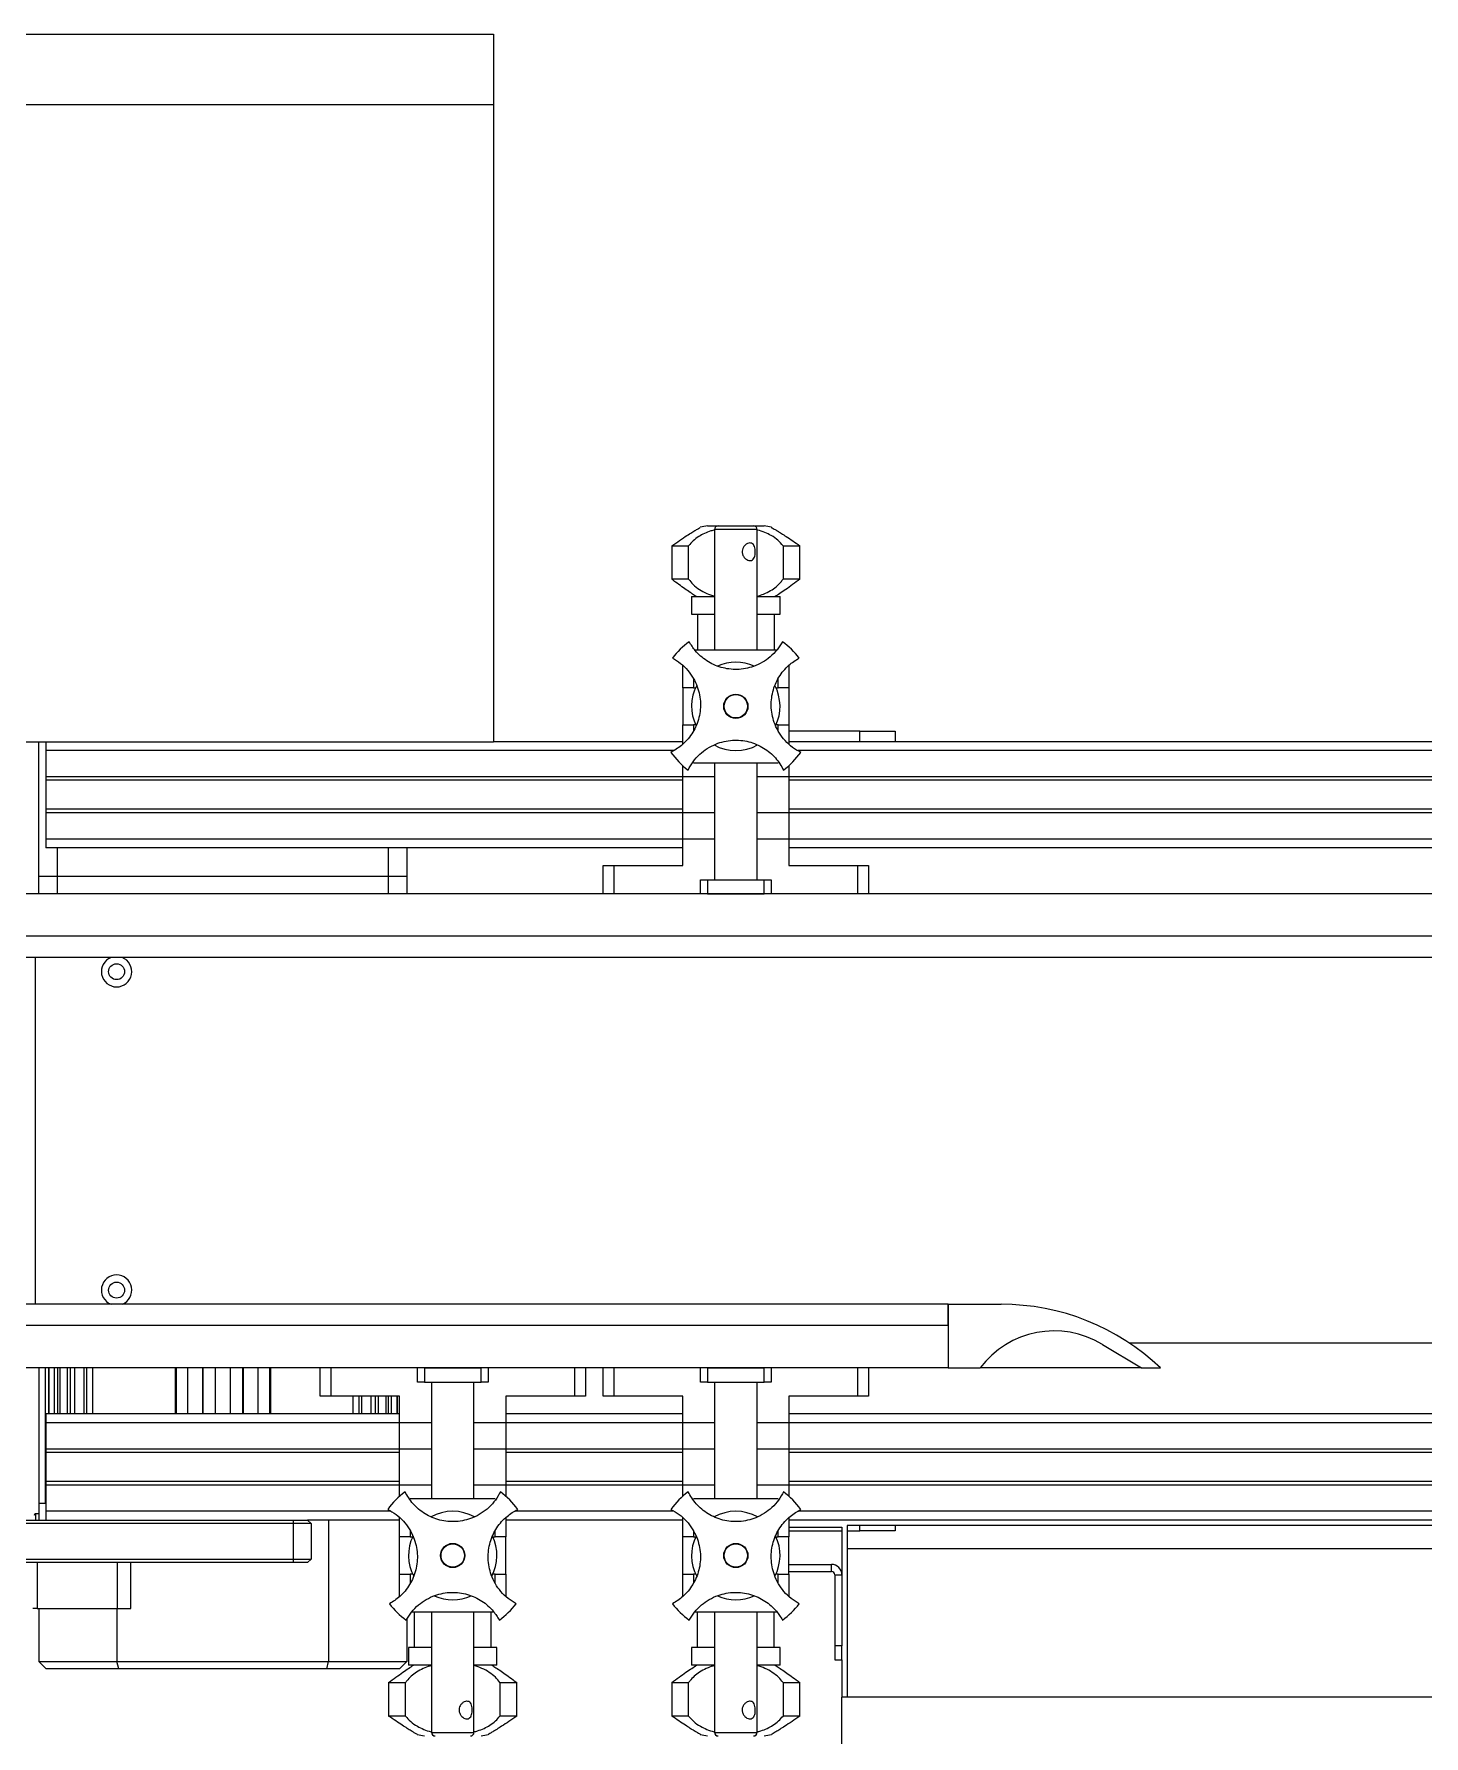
# Model space of a CAD drawing. Header units: millimetres. Extents: x -1052 to 3351, y 0 to 2015.
# Drawn here: x -283.64 to -277.83, y 1771.93 to 1779.05 of the extents above; entities that cross this region are included whole.
import ezdxf

# ---------------------------------------------------------------- set-up
doc = ezdxf.new("R2010")
doc.units = ezdxf.units.MM

msp = doc.modelspace()

# ---------------------------------------------------------------- linework, layer by layer
at = {"color": 7, "linetype": 'Continuous', "lineweight": 25}
for p, q in [((-285.0208, 1779.0474), (-281.7222, 1779.0474)), ((-281.7222, 1779.0474), (-281.7222, 1778.7515)), ((-281.7222, 1778.7515), (-285.0208, 1778.7515)), ((-281.7222, 1778.7515), (-281.7222, 1776.089)), ((-280.8274, 1776.9913), (-280.7829, 1776.9913)), ((-280.7977, 1776.9765), (-280.7977, 1776.4736)), ((-280.7829, 1776.9913), (-280.635, 1776.9913)), ((-280.635, 1776.9913), (-280.5905, 1776.9913)), ((-280.6202, 1776.4736), (-280.6202, 1776.9765)), ((-280.9771, 1776.9079), (-280.9062, 1776.9079)), ((-280.9771, 1776.9079), (-280.9771, 1776.7683)), ((-280.9062, 1776.7683), (-280.9062, 1776.9079)), ((-280.5118, 1776.9079), (-280.4409, 1776.9079)), ((-280.5118, 1776.9079), (-280.5118, 1776.7683)), ((-280.4409, 1776.7683), (-280.4409, 1776.9079)), ((-280.9062, 1776.7683), (-280.9771, 1776.7683)), ((-280.4409, 1776.7683), (-280.5118, 1776.7683)), ((-280.8939, 1776.6955), (-280.8939, 1776.6215)), ((-280.8939, 1776.6955), (-280.8735, 1776.6955)), ((-280.8735, 1776.6955), (-280.7977, 1776.6955)), ((-280.6202, 1776.6955), (-280.5444, 1776.6955)), ((-280.5444, 1776.6955), (-280.5241, 1776.6955)), ((-280.5241, 1776.6215), (-280.5241, 1776.6955)), ((-280.8939, 1776.6215), (-280.8691, 1776.6215)), ((-280.8691, 1776.6215), (-280.7977, 1776.6215)), ((-280.8691, 1776.6215), (-280.8691, 1776.4736)), ((-280.6202, 1776.6215), (-280.5488, 1776.6215)), ((-280.5488, 1776.6215), (-280.5241, 1776.6215)), ((-280.5488, 1776.6215), (-280.5488, 1776.4736)), ((-280.881, 1776.4736), (-280.5364, 1776.4736)), ((-280.9308, 1776.3146), (-280.9308, 1776.4074)), ((-280.4871, 1776.4085), (-280.4871, 1776.3146)), ((-280.8865, 1776.3146), (-280.9308, 1776.3146)), ((-280.9308, 1776.3146), (-280.9308, 1776.1593)), ((-280.8865, 1776.3535), (-280.8865, 1776.3146)), ((-280.8865, 1776.3146), (-280.8768, 1776.3146)), ((-280.5412, 1776.3146), (-280.5315, 1776.3146)), ((-280.5315, 1776.3146), (-280.5315, 1776.3531)), ((-280.4871, 1776.3146), (-280.5315, 1776.3146)), ((-280.4871, 1776.3146), (-280.4871, 1776.1593)), ((-280.9308, 1776.0784), (-280.9308, 1776.1593)), ((-280.9308, 1776.1593), (-280.8865, 1776.1593)), ((-280.8865, 1776.1593), (-280.8865, 1776.1337)), ((-280.8768, 1776.1593), (-280.8865, 1776.1593)), ((-280.5315, 1776.1593), (-280.5412, 1776.1593)), ((-280.5315, 1776.1339), (-280.5315, 1776.1593)), ((-280.5315, 1776.1593), (-280.4871, 1776.1593)), ((-280.4871, 1776.1593), (-280.4871, 1776.0792)), ((-284.9468, 1776.089), (-281.7222, 1776.089)), ((-283.6229, 1775.5269), (-283.6229, 1776.089)), ((-283.5934, 1776.089), (-283.5934, 1776.052)), ((-280.9308, 1776.089), (-281.7222, 1776.089)), ((-280.1912, 1776.1334), (-280.4871, 1776.1334)), ((-276.7447, 1776.089), (-280.4871, 1776.089)), ((-280.1912, 1776.089), (-280.1912, 1776.1334)), ((-280.1912, 1776.1334), (-280.0433, 1776.1334)), ((-280.0433, 1776.1334), (-280.0433, 1776.089)), ((-283.5934, 1776.052), (-283.5934, 1775.9426)), ((-280.7977, 1775.9426), (-283.5934, 1775.9426)), ((-283.5934, 1775.9426), (-283.5934, 1775.9278)), ((-280.9308, 1775.5713), (-280.9308, 1775.9889)), ((-280.8865, 1776.0002), (-280.5315, 1776.0002)), ((-280.7977, 1776.0002), (-280.7977, 1775.5121)), ((-280.6202, 1775.5121), (-280.6202, 1776.0002)), ((-273.4018, 1775.9426), (-280.6202, 1775.9426)), ((-280.4871, 1775.9889), (-280.4871, 1775.5713)), ((-280.9308, 1775.9278), (-283.5934, 1775.9278)), ((-283.5934, 1775.9278), (-283.5934, 1775.8065)), ((-273.5349, 1775.9278), (-280.4871, 1775.9278)), ((-280.9308, 1775.8065), (-283.5934, 1775.8065)), ((-283.5934, 1775.8065), (-283.5934, 1775.7917)), ((-273.5349, 1775.8065), (-280.4871, 1775.8065)), ((-280.7977, 1775.7917), (-283.5934, 1775.7917)), ((-283.5934, 1775.7917), (-283.5934, 1775.6822)), ((-273.4018, 1775.7917), (-280.6202, 1775.7917)), ((-283.5934, 1775.6822), (-283.5934, 1775.6452)), ((-280.9308, 1775.6452), (-283.5934, 1775.6452)), ((-282.0846, 1775.6452), (-282.0846, 1775.5269)), ((-273.5349, 1775.6452), (-280.4871, 1775.6452)), ((-283.6229, 1775.453), (-283.6229, 1775.5269)), ((-283.6229, 1775.5269), (-283.546, 1775.5269)), ((-283.546, 1775.5269), (-282.1615, 1775.5269)), ((-282.1615, 1775.5269), (-282.0846, 1775.5269)), ((-282.0846, 1775.5269), (-282.0846, 1775.453)), ((-281.2636, 1775.453), (-281.2636, 1775.5713)), ((-281.2636, 1775.5713), (-281.2193, 1775.5713)), ((-281.2193, 1775.5713), (-281.2193, 1775.453)), ((-281.2193, 1775.5713), (-280.9308, 1775.5713)), ((-280.4871, 1775.5713), (-280.1986, 1775.5713)), ((-280.1986, 1775.453), (-280.1986, 1775.5713)), ((-280.1986, 1775.5713), (-280.1543, 1775.5713)), ((-280.1543, 1775.5713), (-280.1543, 1775.453)), ((-271.6859, 1775.453), (-284.9986, 1775.453)), ((-280.8569, 1775.453), (-280.8569, 1775.5121)), ((-280.8569, 1775.5121), (-280.8273, 1775.5121)), ((-280.8273, 1775.5121), (-280.8273, 1775.453)), ((-280.8273, 1775.5121), (-280.5906, 1775.5121)), ((-280.8273, 1775.453), (-280.5906, 1775.453)), ((-280.5906, 1775.453), (-280.5906, 1775.5121)), ((-280.5906, 1775.5121), (-280.561, 1775.5121)), ((-280.561, 1775.5121), (-280.561, 1775.453)), ((-271.6859, 1775.2755), (-284.9986, 1775.2755)), ((-271.6859, 1775.1867), (-284.9986, 1775.1867)), ((-279.8214, 1773.7371), (-284.9986, 1773.7371)), ((-279.8214, 1773.6484), (-279.8214, 1773.7371)), ((-279.8214, 1773.7371), (-279.8214, 1773.4708)), ((-279.8214, 1773.7371), (-279.5996, 1773.7371)), ((-279.8214, 1773.6484), (-284.9986, 1773.6484)), ((-279.8214, 1773.6484), (-279.8214, 1773.4708)), ((-279.1765, 1773.5696), (-279.0136, 1773.4708)), ((-269.689, 1773.5744), (-279.0633, 1773.5744)), ((-279.8214, 1773.4708), (-284.9986, 1773.4708)), ((-283.6229, 1773.4708), (-283.6229, 1772.9051)), ((-283.5967, 1773.4708), (-283.5967, 1772.9051)), ((-283.5824, 1773.4708), (-283.5824, 1773.2786)), ((-283.581, 1773.4708), (-283.581, 1773.2786)), ((-283.5583, 1773.4708), (-283.5583, 1773.2786)), ((-283.5447, 1773.4708), (-283.5447, 1773.2786)), ((-283.535, 1773.4708), (-283.535, 1773.2786)), ((-283.5037, 1773.4708), (-283.5037, 1773.2786)), ((-283.4912, 1773.4708), (-283.4912, 1773.2786)), ((-283.4734, 1773.4708), (-283.4734, 1773.2786)), ((-283.4343, 1773.4708), (-283.4343, 1773.2786)), ((-283.4231, 1773.4708), (-283.4231, 1773.2786)), ((-283.3977, 1773.4708), (-283.3977, 1773.2786)), ((-283.0528, 1773.4708), (-283.0528, 1773.2786)), ((-283.049, 1773.4708), (-283.049, 1773.2786)), ((-283.0005, 1773.4708), (-283.0005, 1773.2786)), ((-282.9386, 1773.4708), (-282.9386, 1773.2786)), ((-282.937, 1773.4708), (-282.937, 1773.2786)), ((-282.8851, 1773.4708), (-282.8851, 1773.2786)), ((-282.8225, 1773.4708), (-282.8225, 1773.2786)), ((-282.7705, 1773.4708), (-282.7705, 1773.2786)), ((-282.7689, 1773.4708), (-282.7689, 1773.2786)), ((-282.707, 1773.4708), (-282.707, 1773.2786)), ((-282.6585, 1773.4708), (-282.6585, 1773.2786)), ((-282.6547, 1773.4708), (-282.6547, 1773.2786)), ((-282.447, 1773.3525), (-282.447, 1773.4708)), ((-282.4026, 1773.4708), (-282.4026, 1773.3525)), ((-282.0402, 1773.4117), (-282.0402, 1773.4708)), ((-282.0106, 1773.4708), (-282.0106, 1773.4117)), ((-282.0106, 1773.4708), (-281.774, 1773.4708)), ((-281.774, 1773.4117), (-281.774, 1773.4708)), ((-281.7444, 1773.4708), (-281.7444, 1773.4117)), ((-281.382, 1773.3525), (-281.382, 1773.4708)), ((-281.3376, 1773.4708), (-281.3376, 1773.3525)), ((-281.2636, 1773.3525), (-281.2636, 1773.4708)), ((-281.2193, 1773.4708), (-281.2193, 1773.3525)), ((-280.8569, 1773.4117), (-280.8569, 1773.4708)), ((-280.8273, 1773.4708), (-280.8273, 1773.4117)), ((-280.8273, 1773.4708), (-280.5906, 1773.4708)), ((-280.5906, 1773.4117), (-280.5906, 1773.4708)), ((-280.561, 1773.4708), (-280.561, 1773.4117)), ((-280.1986, 1773.3525), (-280.1986, 1773.4708)), ((-280.1543, 1773.4708), (-280.1543, 1773.3525)), ((-279.8214, 1773.4708), (-279.688, 1773.4708)), ((-279.0136, 1773.4708), (-279.688, 1773.4708)), ((-279.0136, 1773.4708), (-278.9339, 1773.4708)), ((-282.0106, 1773.4117), (-282.0402, 1773.4117)), ((-282.0106, 1773.4117), (-281.774, 1773.4117)), ((-281.981, 1773.4117), (-281.981, 1772.9236)), ((-281.8035, 1772.9236), (-281.8035, 1773.4117)), ((-281.7444, 1773.4117), (-281.774, 1773.4117)), ((-280.8273, 1773.4117), (-280.8569, 1773.4117)), ((-280.8273, 1773.4117), (-280.5906, 1773.4117)), ((-280.7977, 1773.4117), (-280.7977, 1772.9236)), ((-280.6202, 1772.9236), (-280.6202, 1773.4117)), ((-280.561, 1773.4117), (-280.5906, 1773.4117)), ((-282.4026, 1773.3525), (-282.447, 1773.3525)), ((-282.1142, 1773.3525), (-282.4026, 1773.3525)), ((-282.3099, 1773.3525), (-282.3099, 1773.2786)), ((-282.2844, 1773.3525), (-282.2844, 1773.2786)), ((-282.2733, 1773.3525), (-282.2733, 1773.2786)), ((-282.2341, 1773.3525), (-282.2341, 1773.2786)), ((-282.2163, 1773.3525), (-282.2163, 1773.2786)), ((-282.2039, 1773.3525), (-282.2039, 1773.2786)), ((-282.1725, 1773.3525), (-282.1725, 1773.2786)), ((-282.1628, 1773.3525), (-282.1628, 1773.2786)), ((-282.1493, 1773.3525), (-282.1493, 1773.2786)), ((-282.1265, 1773.3525), (-282.1265, 1773.2786)), ((-282.1251, 1773.3525), (-282.1251, 1773.2786)), ((-282.1142, 1772.9349), (-282.1142, 1773.3525)), ((-281.6704, 1773.3525), (-281.6704, 1772.9349)), ((-281.382, 1773.3525), (-281.6704, 1773.3525)), ((-281.3376, 1773.3525), (-281.382, 1773.3525)), ((-281.2193, 1773.3525), (-281.2636, 1773.3525)), ((-280.9308, 1773.3525), (-281.2193, 1773.3525)), ((-280.9308, 1772.9349), (-280.9308, 1773.3525)), ((-280.4871, 1773.3525), (-280.4871, 1772.9349)), ((-280.1986, 1773.3525), (-280.4871, 1773.3525)), ((-280.1543, 1773.3525), (-280.1986, 1773.3525)), ((-282.1142, 1773.2786), (-283.5934, 1773.2786)), ((-283.5934, 1773.2786), (-283.5934, 1773.2416)), ((-283.5934, 1773.2416), (-283.5934, 1773.1321)), ((-280.9308, 1773.2786), (-281.6704, 1773.2786)), ((-269.689, 1773.2786), (-280.4871, 1773.2786)), ((-281.981, 1773.1321), (-283.5934, 1773.1321)), ((-283.5934, 1773.1321), (-283.5934, 1773.1173)), ((-282.1142, 1773.1173), (-283.5934, 1773.1173)), ((-283.5934, 1773.1173), (-283.5934, 1772.996)), ((-280.7977, 1773.1321), (-281.8035, 1773.1321)), ((-280.9308, 1773.1173), (-281.6704, 1773.1173)), ((-269.689, 1773.1321), (-280.6202, 1773.1321)), ((-269.689, 1773.1173), (-280.4871, 1773.1173)), ((-282.1142, 1772.996), (-283.5934, 1772.996)), ((-283.5934, 1772.996), (-283.5934, 1772.9812)), ((-283.5934, 1772.9812), (-283.5934, 1772.8718)), ((-281.981, 1772.9812), (-283.5934, 1772.9812)), ((-280.7977, 1772.9812), (-281.8035, 1772.9812)), ((-280.9308, 1772.996), (-281.6704, 1772.996)), ((-269.689, 1772.9812), (-280.6202, 1772.9812)), ((-269.689, 1772.996), (-280.4871, 1772.996)), ((-283.6229, 1772.9051), (-283.6229, 1772.8348)), ((-283.6229, 1772.9051), (-283.5934, 1772.9051)), ((-281.7148, 1772.9236), (-282.0698, 1772.9236)), ((-280.5315, 1772.9236), (-280.8865, 1772.9236)), ((-284.9246, 1772.8348), (-282.5579, 1772.8348)), ((-282.5579, 1772.82), (-284.9246, 1772.82)), ((-283.6229, 1772.8608), (-283.636, 1772.8608)), ((-283.5934, 1772.8718), (-283.5934, 1772.8348)), ((-282.5579, 1772.82), (-282.5579, 1772.8348)), ((-282.5579, 1772.8348), (-282.4988, 1772.8348)), ((-282.5579, 1772.6721), (-282.5579, 1772.82)), ((-282.484, 1772.82), (-282.5579, 1772.82)), ((-282.484, 1772.82), (-282.4988, 1772.8348)), ((-282.1142, 1772.8348), (-282.4988, 1772.8348)), ((-282.484, 1772.82), (-282.484, 1772.6721)), ((-282.411, 1772.8348), (-282.411, 1772.2443)), ((-282.1142, 1772.7645), (-282.1142, 1772.8446)), ((-281.6704, 1772.8454), (-281.6704, 1772.7645)), ((-280.9308, 1772.8348), (-281.6704, 1772.8348)), ((-280.9308, 1772.7645), (-280.9308, 1772.8446)), ((-280.4871, 1772.8454), (-280.4871, 1772.7645)), ((-271.7599, 1772.8348), (-280.4871, 1772.8348)), ((-272.1519, 1772.8126), (-280.243, 1772.8126)), ((-280.243, 1772.8126), (-280.243, 1772.0952)), ((-280.0433, 1772.8126), (-280.0433, 1772.7904)), ((-282.0698, 1772.7645), (-282.1142, 1772.7645)), ((-282.1142, 1772.6092), (-282.1142, 1772.7645)), ((-282.0698, 1772.7899), (-282.0698, 1772.7645)), ((-282.0698, 1772.7645), (-282.0601, 1772.7645)), ((-281.7245, 1772.7645), (-281.7148, 1772.7645)), ((-281.7148, 1772.7645), (-281.7148, 1772.7901)), ((-281.6704, 1772.7645), (-281.7148, 1772.7645)), ((-281.6704, 1772.6092), (-281.6704, 1772.7645)), ((-280.8865, 1772.7645), (-280.9308, 1772.7645)), ((-280.9308, 1772.6092), (-280.9308, 1772.7645)), ((-280.8865, 1772.7899), (-280.8865, 1772.7645)), ((-280.8865, 1772.7645), (-280.8768, 1772.7645)), ((-280.5412, 1772.7645), (-280.5315, 1772.7645)), ((-280.5315, 1772.7645), (-280.5315, 1772.7901)), ((-280.4871, 1772.7645), (-280.5315, 1772.7645)), ((-280.4871, 1772.8052), (-280.2652, 1772.8052)), ((-280.4871, 1772.7904), (-280.2652, 1772.7904)), ((-280.4871, 1772.6092), (-280.4871, 1772.7645)), ((-280.2652, 1772.8052), (-280.2652, 1772.6055)), ((-280.243, 1772.7904), (-280.1912, 1772.7904)), ((-280.0433, 1772.7904), (-280.1912, 1772.7904)), ((-284.9246, 1772.6721), (-282.5579, 1772.6721)), ((-282.5579, 1772.6721), (-282.484, 1772.6721)), ((-282.5579, 1772.6573), (-282.5579, 1772.6721)), ((-282.4988, 1772.6573), (-282.484, 1772.6721)), ((-280.243, 1772.7165), (-272.1519, 1772.7165)), ((-282.5579, 1772.6573), (-284.9246, 1772.6573)), ((-283.6301, 1772.6573), (-283.6301, 1772.465)), ((-283.2951, 1772.6573), (-283.2951, 1772.465)), ((-283.2384, 1772.465), (-283.2384, 1772.6573)), ((-282.4988, 1772.6573), (-282.5579, 1772.6573)), ((-282.1142, 1772.5153), (-282.1142, 1772.6092)), ((-282.1142, 1772.6092), (-282.0698, 1772.6092)), ((-282.0698, 1772.6092), (-282.0698, 1772.5707)), ((-282.0601, 1772.6092), (-282.0698, 1772.6092)), ((-281.7148, 1772.6092), (-281.7245, 1772.6092)), ((-281.7148, 1772.5703), (-281.7148, 1772.6092)), ((-281.7148, 1772.6092), (-281.6704, 1772.6092)), ((-281.6704, 1772.6092), (-281.6704, 1772.5164)), ((-280.9308, 1772.5153), (-280.9308, 1772.6092)), ((-280.9308, 1772.6092), (-280.8865, 1772.6092)), ((-280.8865, 1772.6092), (-280.8865, 1772.5707)), ((-280.8768, 1772.6092), (-280.8865, 1772.6092)), ((-280.5315, 1772.6092), (-280.5412, 1772.6092)), ((-280.5315, 1772.5703), (-280.5315, 1772.6092)), ((-280.5315, 1772.6092), (-280.4871, 1772.6092)), ((-280.4871, 1772.6499), (-280.3096, 1772.6499)), ((-280.4871, 1772.6203), (-280.3096, 1772.6203)), ((-280.4871, 1772.6092), (-280.4871, 1772.5164)), ((-280.3096, 1772.6203), (-280.3096, 1772.6499)), ((-280.2948, 1772.6055), (-280.2652, 1772.6055)), ((-280.2948, 1772.6055), (-280.2948, 1772.3097)), ((-280.2677, 1772.6203), (-280.2652, 1772.6203)), ((-280.2652, 1772.6055), (-280.2652, 1772.3097)), ((-283.6301, 1772.465), (-283.6475, 1772.465)), ((-283.6301, 1772.465), (-283.2951, 1772.465)), ((-283.6229, 1772.465), (-283.6229, 1772.2443)), ((-283.2965, 1772.465), (-283.2965, 1772.2443)), ((-283.2951, 1772.465), (-283.2384, 1772.465)), ((-282.0846, 1772.4208), (-282.0846, 1772.2443)), ((-281.7202, 1772.4502), (-282.0648, 1772.4502)), ((-282.0524, 1772.3023), (-282.0524, 1772.4502)), ((-281.981, 1772.4502), (-281.981, 1771.9473)), ((-281.8035, 1771.9473), (-281.8035, 1772.4502)), ((-281.7322, 1772.3023), (-281.7322, 1772.4502)), ((-280.5369, 1772.4502), (-280.8815, 1772.4502)), ((-280.8691, 1772.3023), (-280.8691, 1772.4502)), ((-280.7977, 1772.4502), (-280.7977, 1771.9473)), ((-280.6202, 1771.9473), (-280.6202, 1772.4502)), ((-280.5488, 1772.3023), (-280.5488, 1772.4502)), ((-283.6229, 1772.2443), (-283.2965, 1772.2443)), ((-283.5922, 1772.2135), (-283.6229, 1772.2443)), ((-283.2965, 1772.2443), (-282.411, 1772.2443)), ((-283.2882, 1772.2135), (-283.2965, 1772.2443)), ((-282.4193, 1772.2135), (-282.411, 1772.2443)), ((-282.411, 1772.2443), (-282.0846, 1772.2443)), ((-282.1154, 1772.2135), (-282.0846, 1772.2443)), ((-282.0772, 1772.3023), (-282.0772, 1772.2283)), ((-282.0524, 1772.3023), (-282.0772, 1772.3023)), ((-281.981, 1772.3023), (-282.0524, 1772.3023)), ((-281.7322, 1772.3023), (-281.8035, 1772.3023)), ((-281.7074, 1772.3023), (-281.7322, 1772.3023)), ((-281.7074, 1772.2283), (-281.7074, 1772.3023)), ((-280.8939, 1772.3023), (-280.8939, 1772.2283)), ((-280.8691, 1772.3023), (-280.8939, 1772.3023)), ((-280.7977, 1772.3023), (-280.8691, 1772.3023)), ((-280.5488, 1772.3023), (-280.6202, 1772.3023)), ((-280.5241, 1772.3023), (-280.5488, 1772.3023)), ((-280.5241, 1772.2283), (-280.5241, 1772.3023)), ((-280.2652, 1772.3097), (-280.2948, 1772.3097)), ((-280.2948, 1772.3097), (-280.2948, 1772.2505)), ((-280.2948, 1772.2505), (-280.2652, 1772.2505)), ((-280.2652, 1772.2505), (-280.2652, 1772.3097)), ((-280.2652, 1772.2505), (-280.2652, 1772.0952)), ((-283.2882, 1772.2135), (-283.5922, 1772.2135)), ((-282.4193, 1772.2135), (-283.2882, 1772.2135)), ((-282.1154, 1772.2135), (-282.4193, 1772.2135)), ((-282.0569, 1772.2283), (-282.0772, 1772.2283)), ((-281.981, 1772.2283), (-282.0569, 1772.2283)), ((-281.7277, 1772.2283), (-281.8035, 1772.2283)), ((-281.7074, 1772.2283), (-281.7277, 1772.2283)), ((-280.8735, 1772.2283), (-280.8939, 1772.2283)), ((-280.7977, 1772.2283), (-280.8735, 1772.2283)), ((-280.5444, 1772.2283), (-280.6202, 1772.2283)), ((-280.5241, 1772.2283), (-280.5444, 1772.2283)), ((-282.1604, 1772.1555), (-282.0895, 1772.1555)), ((-282.1604, 1772.1555), (-282.1604, 1772.0159)), ((-282.0895, 1772.0159), (-282.0895, 1772.1555)), ((-281.6951, 1772.1555), (-281.6951, 1772.0159)), ((-281.6951, 1772.1555), (-281.6242, 1772.1555)), ((-281.6242, 1772.0159), (-281.6242, 1772.1555)), ((-280.9771, 1772.1555), (-280.9771, 1772.0159)), ((-280.9771, 1772.1555), (-280.9062, 1772.1555)), ((-280.9062, 1772.0159), (-280.9062, 1772.1555)), ((-280.5118, 1772.1555), (-280.5118, 1772.0159)), ((-280.5118, 1772.1555), (-280.4409, 1772.1555)), ((-280.4409, 1772.0159), (-280.4409, 1772.1555)), ((-280.2652, 1767.2879), (-280.2652, 1772.0952)), ((-272.1297, 1772.0952), (-280.2652, 1772.0952)), ((-282.0895, 1772.0159), (-282.1604, 1772.0159)), ((-281.6242, 1772.0159), (-281.6951, 1772.0159)), ((-280.9062, 1772.0159), (-280.9771, 1772.0159)), ((-280.4409, 1772.0159), (-280.5118, 1772.0159))]:
    msp.add_line(p, q, dxfattribs=at)
at = {"color": 8, "linetype": 'Continuous', "lineweight": 25}
for p, q in [((-280.6202, 1776.9765), (-280.7977, 1776.9765)), ((-280.9686, 1776.052), (-283.5934, 1776.052)), ((-276.619, 1776.052), (-280.4501, 1776.052)), ((-280.7977, 1775.6822), (-283.5934, 1775.6822)), ((-273.4018, 1775.6822), (-280.6202, 1775.6822)), ((-283.546, 1775.6452), (-283.546, 1775.5269)), ((-282.1615, 1775.5269), (-282.1615, 1775.6452)), ((-283.546, 1775.5269), (-283.546, 1775.453)), ((-282.1615, 1775.453), (-282.1615, 1775.5269)), ((-283.6377, 1775.1867), (-283.6377, 1773.7371)), ((-281.981, 1773.2416), (-283.5934, 1773.2416)), ((-280.7977, 1773.2416), (-281.8035, 1773.2416)), ((-269.689, 1773.2416), (-280.6202, 1773.2416)), ((-283.636, 1772.8608), (-283.636, 1772.8348)), ((-282.1512, 1772.8718), (-283.5934, 1772.8718)), ((-280.9678, 1772.8718), (-281.6327, 1772.8718)), ((-269.689, 1772.8718), (-280.4493, 1772.8718)), ((-280.1912, 1772.7904), (-280.1912, 1772.8126)), ((-281.981, 1771.9473), (-281.9583, 1771.9473)), ((-281.9583, 1771.9473), (-281.8035, 1771.9473)), ((-280.7977, 1771.9473), (-280.775, 1771.9473)), ((-280.775, 1771.9473), (-280.6202, 1771.9473))]:
    msp.add_line(p, q, dxfattribs=at)
at = {"color": 7, "linetype": 'Continuous', "lineweight": 25}
for centre, radius in [((-280.709, 1776.2369), 0.0506), ((-280.709, 1776.2369), 0.0488), ((-283.2975, 1775.1275), 0.0333), ((-283.2975, 1773.7963), 0.0333), ((-281.8923, 1772.6869), 0.0506), ((-281.8923, 1772.6869), 0.0488), ((-280.709, 1772.6869), 0.0506), ((-280.709, 1772.6869), 0.0488)]:
    msp.add_circle(centre, radius, dxfattribs=at)
for centre, radius, start, end in [((-280.7241, 1776.4087), 0.5917, 100.05463, 103.02413), ((-280.7829, 1776.9765), 0.0148, 90, 180), ((-280.635, 1776.9765), 0.0148, 0, 90), ((-280.6938, 1776.4087), 0.5917, 76.97463, 79.94537), ((-280.709, 1776.2369), 0.3328, 125.82598, 142.69836), ((-280.709, 1776.2369), 0.3328, 37.30164, 54.17402), ((-280.709, 1776.2369), 0.1849, 65.33443, 114.66557), ((-280.709, 1776.2369), 0.1849, 151.92343, 206.13695), ((-280.709, 1776.2369), 0.1849, 333.86305, 28.07657), ((-280.709, 1776.2369), 0.3328, 215.36201, 233.17367), ((-280.709, 1776.2369), 0.1849, 240.5958, 299.4042), ((-280.709, 1776.2369), 0.3328, 306.82633, 324.63799), ((-283.2975, 1775.1275), 0.0636, 111.5289, 270), ((-283.2975, 1775.1275), 0.0636, 270, 68.4711), ((-283.2975, 1773.7963), 0.0636, 291.5289, 248.4711), ((-279.5996, 1772.7719), 0.9652, 46.39718, 90), ((-279.3777, 1773.2376), 0.3881, 58.77956, 143.0686), ((-281.8923, 1772.6869), 0.3328, 126.82633, 144.63799), ((-281.8923, 1772.6869), 0.3328, 35.36201, 53.17367), ((-280.709, 1772.6869), 0.3328, 126.82633, 144.63799), ((-280.709, 1772.6869), 0.3328, 35.36201, 53.17367), ((-283.636, 1772.8543), 0.00654, 90, 180), ((-281.8923, 1772.6869), 0.1849, 60.5958, 119.4042), ((-280.709, 1772.6869), 0.1849, 60.5958, 119.4042), ((-281.8923, 1772.6869), 0.1849, 153.86305, 208.07657), ((-281.8923, 1772.6869), 0.1849, 331.92343, 26.13695), ((-280.709, 1772.6869), 0.1849, 153.86305, 208.07657), ((-280.709, 1772.6869), 0.1849, 331.92343, 26.13695), ((-280.3096, 1772.6055), 0.0444, 0, 90), ((-280.3096, 1772.6055), 0.0148, 0, 90), ((-281.8923, 1772.6869), 0.3328, 217.30164, 234.17402), ((-281.8923, 1772.6869), 0.1849, 245.33443, 294.66557), ((-281.8923, 1772.6869), 0.3328, 305.82598, 322.69836), ((-280.709, 1772.6869), 0.3328, 217.30164, 234.17402), ((-280.709, 1772.6869), 0.1849, 245.33443, 294.66557), ((-280.709, 1772.6869), 0.3328, 305.82598, 322.69836), ((-281.9074, 1772.5151), 0.5917, 256.97463, 259.94537), ((-281.9663, 1771.9473), 0.0148, 180, 270), ((-281.8183, 1771.9473), 0.0148, 270, 0), ((-281.8772, 1772.5151), 0.5917, 280.05463, 283.02413), ((-280.7241, 1772.5151), 0.5917, 256.97463, 259.94537), ((-280.7829, 1771.9473), 0.0148, 180, 270), ((-280.635, 1771.9473), 0.0148, 270, 0), ((-280.6938, 1772.5151), 0.5917, 280.05463, 283.02413)]:
    msp.add_arc(centre, radius, start, end, dxfattribs=at)
for points, knots in [([(-280.9771, 1776.9079), (-280.9658, 1776.9157), (-280.9431, 1776.9315), (-280.9148, 1776.95), (-280.8922, 1776.9642), (-280.8755, 1776.9744), (-280.8636, 1776.9814), (-280.8574, 1776.985), (-280.8574, 1776.985), (-280.8574, 1776.985)], [0, 0, 0, 0, 0.175467, 0.356538, 0.49413, 0.635527, 0.773231, 0.915656, 1, 1, 1, 1]), ([(-280.7977, 1776.974), (-280.8028, 1776.9727), (-280.8181, 1776.9689), (-280.8405, 1776.9597), (-280.866, 1776.9461), (-280.8888, 1776.9289), (-280.9004, 1776.9149), (-280.9062, 1776.9079)], [0, 0, 0, 0, 0.1033702, 0.3062031, 0.5091257, 0.7544749, 1, 1, 1, 1]), ([(-280.5118, 1776.9079), (-280.5184, 1776.9158), (-280.5317, 1776.9316), (-280.5581, 1776.9502), (-280.5876, 1776.964), (-280.6079, 1776.9717), (-280.6196, 1776.9742), (-280.6202, 1776.9743)], [0, 0, 0, 0, 0.277338, 0.554383, 0.771349, 0.988189, 1, 1, 1, 1]), ([(-280.5605, 1776.985), (-280.5606, 1776.9851), (-280.5613, 1776.9854), (-280.5573, 1776.9831), (-280.5487, 1776.9781), (-280.5357, 1776.9703), (-280.5188, 1776.9599), (-280.4973, 1776.9462), (-280.4712, 1776.929), (-280.4511, 1776.915), (-280.4409, 1776.9079)], [0, 0, 0, 0, 0.042425, 0.172976, 0.296983, 0.424354, 0.553063, 0.684864, 0.840409, 1, 1, 1, 1]), ([(-280.6497, 1776.846), (-280.6527, 1776.8463), (-280.6588, 1776.8471), (-280.6683, 1776.8529), (-280.6765, 1776.8617), (-280.682, 1776.8731), (-280.6832, 1776.8856), (-280.6802, 1776.8972), (-280.6741, 1776.9074), (-280.6653, 1776.9154), (-280.6552, 1776.9199), (-280.6459, 1776.9202), (-280.6383, 1776.9167), (-280.6327, 1776.9099), (-280.629, 1776.8999), (-280.6274, 1776.8878), (-280.6276, 1776.8755), (-280.6294, 1776.8645), (-280.6332, 1776.8551), (-280.6393, 1776.8483), (-280.6455, 1776.8461), (-280.6492, 1776.846), (-280.6497, 1776.846)], [0, 0, 0, 0, 0.050659, 0.101219, 0.154123, 0.209579, 0.262324, 0.311054, 0.360856, 0.414868, 0.470082, 0.521783, 0.570946, 0.621657, 0.675996, 0.731051, 0.781856, 0.830334, 0.881756, 0.936903, 0.991035, 1, 1, 1, 1]), ([(-280.8735, 1776.6955), (-280.8786, 1776.6988), (-280.8889, 1776.7056), (-280.91, 1776.7199), (-280.9342, 1776.7368), (-280.9569, 1776.7532), (-280.9716, 1776.7642), (-280.9771, 1776.7683)], [0, 0, 0, 0, 0.2150838, 0.4371482, 0.6520248, 0.871825, 1, 1, 1, 1]), ([(-280.9062, 1776.7683), (-280.9002, 1776.7606), (-280.8882, 1776.745), (-280.8625, 1776.725), (-280.8327, 1776.7082), (-280.809, 1776.7006), (-280.7977, 1776.697)], [0, 0, 0, 0, 0.2534574, 0.5135344, 0.7673968, 1, 1, 1, 1]), ([(-280.6202, 1776.697), (-280.6109, 1776.6999), (-280.5903, 1776.7063), (-280.5636, 1776.72), (-280.5396, 1776.7368), (-280.5228, 1776.7532), (-280.5147, 1776.7642), (-280.5118, 1776.7683)], [0, 0, 0, 0, 0.190755, 0.419706, 0.641246, 0.867854, 1, 1, 1, 1]), ([(-280.4409, 1776.7683), (-280.4512, 1776.7606), (-280.4722, 1776.745), (-280.5006, 1776.7249), (-280.5262, 1776.7075), (-280.5382, 1776.6995), (-280.5444, 1776.6955)], [0, 0, 0, 0, 0.2457425, 0.4979262, 0.7440776, 1, 1, 1, 1]), ([(-280.5141, 1776.5068), (-280.5211, 1776.4954), (-280.5351, 1776.4727), (-280.564, 1776.4434), (-280.5974, 1776.4199), (-280.6324, 1776.4035), (-280.6684, 1776.3939), (-280.7032, 1776.3902), (-280.7377, 1776.3921), (-280.7708, 1776.399), (-280.8022, 1776.4108), (-280.8312, 1776.4268), (-280.8569, 1776.4467), (-280.8828, 1776.4729), (-280.8959, 1776.4941), (-280.9038, 1776.5068)], [0, 0, 0, 0, 0.091367, 0.182633, 0.265272, 0.347861, 0.418643, 0.489426, 0.557256, 0.625087, 0.692899, 0.760728, 0.829608, 0.898516, 1, 1, 1, 1]), ([(-280.9737, 1776.4386), (-280.9623, 1776.4317), (-280.9395, 1776.4178), (-280.91, 1776.3891), (-280.8862, 1776.3558), (-280.8696, 1776.3206), (-280.8598, 1776.2845), (-280.856, 1776.2495), (-280.8579, 1776.2148), (-280.8647, 1776.1814), (-280.8766, 1776.1498), (-280.8928, 1776.1206), (-280.9129, 1776.0948), (-280.9413, 1776.0668), (-280.9652, 1776.053), (-280.9804, 1776.0443)], [0, 0, 0, 0, 0.089471, 0.178849, 0.26032, 0.341742, 0.41153, 0.48132, 0.548096, 0.614871, 0.681718, 0.748578, 0.816019, 0.883497, 1, 1, 1, 1]), ([(-280.4375, 1776.0443), (-280.4492, 1776.0508), (-280.4725, 1776.0639), (-280.5029, 1776.0916), (-280.5278, 1776.1241), (-280.5455, 1776.1587), (-280.5565, 1776.1945), (-280.5615, 1776.2293), (-280.5609, 1776.264), (-280.5552, 1776.2977), (-280.5443, 1776.3297), (-280.5292, 1776.3594), (-280.51, 1776.3859), (-280.4825, 1776.4148), (-280.4591, 1776.4294), (-280.4442, 1776.4386)], [0, 0, 0, 0, 0.08947, 0.178846, 0.260319, 0.341742, 0.411531, 0.481321, 0.548098, 0.614873, 0.681721, 0.74858, 0.816025, 0.8835, 1, 1, 1, 1]), ([(-280.9084, 1775.9705), (-280.902, 1775.9822), (-280.889, 1776.0056), (-280.8615, 1776.0362), (-280.829, 1776.0613), (-280.7944, 1776.0794), (-280.7584, 1776.0906), (-280.7234, 1776.0957), (-280.6885, 1776.0952), (-280.6547, 1776.0895), (-280.6224, 1776.0786), (-280.5925, 1776.0632), (-280.5658, 1776.0439), (-280.5348, 1776.0142), (-280.5196, 1775.988), (-280.5095, 1775.9705)], [0, 0, 0, 0, 0.087641, 0.175185, 0.255494, 0.335752, 0.404569, 0.473388, 0.539121, 0.604842, 0.670773, 0.73671, 0.802802, 0.868926, 1, 1, 1, 1]), ([(-281.6928, 1772.9533), (-281.6993, 1772.9416), (-281.7122, 1772.9182), (-281.7397, 1772.8876), (-281.7722, 1772.8625), (-281.8069, 1772.8444), (-281.8428, 1772.8332), (-281.8778, 1772.8281), (-281.9127, 1772.8286), (-281.9466, 1772.8343), (-281.9788, 1772.8452), (-282.0088, 1772.8606), (-282.0354, 1772.8799), (-282.0664, 1772.9096), (-282.0817, 1772.9358), (-282.0918, 1772.9533)], [0, 0, 0, 0, 0.087641, 0.175185, 0.255494, 0.335752, 0.404569, 0.473388, 0.539121, 0.604842, 0.670773, 0.73671, 0.802802, 0.868926, 1, 1, 1, 1]), ([(-280.5095, 1772.9533), (-280.5159, 1772.9416), (-280.5289, 1772.9182), (-280.5564, 1772.8876), (-280.5889, 1772.8625), (-280.6235, 1772.8444), (-280.6595, 1772.8332), (-280.6945, 1772.8281), (-280.7294, 1772.8286), (-280.7632, 1772.8343), (-280.7955, 1772.8452), (-280.8255, 1772.8606), (-280.8521, 1772.8799), (-280.8831, 1772.9096), (-280.8983, 1772.9358), (-280.9084, 1772.9533)], [0, 0, 0, 0, 0.087637, 0.175186, 0.255495, 0.335747, 0.404571, 0.473389, 0.539115, 0.604843, 0.670767, 0.73671, 0.802803, 0.868926, 1, 1, 1, 1]), ([(-282.1637, 1772.8795), (-282.1521, 1772.873), (-282.1288, 1772.8599), (-282.0984, 1772.8322), (-282.0735, 1772.7997), (-282.0557, 1772.7651), (-282.0447, 1772.7293), (-282.0397, 1772.6945), (-282.0404, 1772.6598), (-282.0461, 1772.6261), (-282.0569, 1772.5941), (-282.0721, 1772.5644), (-282.0913, 1772.5379), (-282.1188, 1772.509), (-282.1422, 1772.4944), (-282.157, 1772.4852)], [0, 0, 0, 0, 0.089475, 0.178847, 0.260323, 0.341743, 0.411532, 0.481322, 0.548099, 0.614874, 0.681722, 0.74858, 0.816025, 0.8835, 1, 1, 1, 1]), ([(-281.6276, 1772.4852), (-281.639, 1772.4921), (-281.6618, 1772.506), (-281.6912, 1772.5347), (-281.715, 1772.568), (-281.7316, 1772.6032), (-281.7414, 1772.6393), (-281.7452, 1772.6743), (-281.7434, 1772.709), (-281.7365, 1772.7424), (-281.7246, 1772.774), (-281.7085, 1772.8032), (-281.6884, 1772.829), (-281.66, 1772.857), (-281.636, 1772.8708), (-281.6209, 1772.8795)], [0, 0, 0, 0, 0.089471, 0.178849, 0.26032, 0.341742, 0.41153, 0.48132, 0.548096, 0.614871, 0.681718, 0.748578, 0.816019, 0.883497, 1, 1, 1, 1]), ([(-280.9804, 1772.8795), (-280.9687, 1772.873), (-280.9454, 1772.8599), (-280.915, 1772.8322), (-280.8901, 1772.7997), (-280.8724, 1772.7651), (-280.8614, 1772.7293), (-280.8564, 1772.6945), (-280.857, 1772.6598), (-280.8628, 1772.6261), (-280.8736, 1772.5941), (-280.8888, 1772.5644), (-280.9079, 1772.5379), (-280.9354, 1772.509), (-280.9588, 1772.4944), (-280.9737, 1772.4852)], [0, 0, 0, 0, 0.089475, 0.178851, 0.260323, 0.341743, 0.411532, 0.481321, 0.548098, 0.614873, 0.681718, 0.74858, 0.816021, 0.883495, 1, 1, 1, 1]), ([(-280.4442, 1772.4852), (-280.4556, 1772.4921), (-280.4785, 1772.506), (-280.5079, 1772.5347), (-280.5317, 1772.568), (-280.5483, 1772.6032), (-280.5581, 1772.6393), (-280.5619, 1772.6743), (-280.5601, 1772.709), (-280.5532, 1772.7424), (-280.5413, 1772.774), (-280.5251, 1772.8032), (-280.5051, 1772.829), (-280.4766, 1772.857), (-280.4527, 1772.8708), (-280.4375, 1772.8795)], [0, 0, 0, 0, 0.089471, 0.178845, 0.260321, 0.341742, 0.411529, 0.481319, 0.548096, 0.614871, 0.681718, 0.748581, 0.816023, 0.883496, 1, 1, 1, 1]), ([(-282.0871, 1772.417), (-282.0801, 1772.4284), (-282.0661, 1772.4511), (-282.0373, 1772.4804), (-282.0039, 1772.5039), (-281.9688, 1772.5203), (-281.9329, 1772.5299), (-281.8981, 1772.5336), (-281.8636, 1772.5317), (-281.8304, 1772.5248), (-281.799, 1772.513), (-281.7701, 1772.497), (-281.7444, 1772.4771), (-281.7184, 1772.4509), (-281.7053, 1772.4297), (-281.6975, 1772.417)], [0, 0, 0, 0, 0.091367, 0.182632, 0.265272, 0.347861, 0.418642, 0.489426, 0.557256, 0.625086, 0.692898, 0.760734, 0.829608, 0.898516, 1, 1, 1, 1]), ([(-280.9038, 1772.417), (-280.8968, 1772.4284), (-280.8828, 1772.4511), (-280.854, 1772.4804), (-280.8205, 1772.5039), (-280.7855, 1772.5203), (-280.7495, 1772.5299), (-280.7147, 1772.5336), (-280.6803, 1772.5317), (-280.6471, 1772.5248), (-280.6157, 1772.513), (-280.5867, 1772.497), (-280.561, 1772.4771), (-280.5351, 1772.4509), (-280.522, 1772.4297), (-280.5141, 1772.417)], [0, 0, 0, 0, 0.091367, 0.182632, 0.265272, 0.347867, 0.418642, 0.489426, 0.557255, 0.625086, 0.692904, 0.760734, 0.829608, 0.898516, 1, 1, 1, 1]), ([(-282.1604, 1772.1555), (-282.15, 1772.1632), (-282.1291, 1772.1788), (-282.1006, 1772.1989), (-282.0751, 1772.2163), (-282.063, 1772.2243), (-282.0569, 1772.2283)], [0, 0, 0, 0, 0.2457425, 0.4979262, 0.7440776, 1, 1, 1, 1]), ([(-281.981, 1772.2268), (-281.9904, 1772.2239), (-282.0109, 1772.2176), (-282.0376, 1772.2038), (-282.0617, 1772.187), (-282.0785, 1772.1706), (-282.0865, 1772.1596), (-282.0895, 1772.1555)], [0, 0, 0, 0, 0.19077, 0.419716, 0.641252, 0.867856, 1, 1, 1, 1]), ([(-281.6951, 1772.1555), (-281.701, 1772.1632), (-281.7131, 1772.1788), (-281.7387, 1772.1988), (-281.7686, 1772.2156), (-281.7922, 1772.2232), (-281.8035, 1772.2268)], [0, 0, 0, 0, 0.2534574, 0.5135344, 0.7673968, 1, 1, 1, 1]), ([(-281.7277, 1772.2283), (-281.7227, 1772.225), (-281.7123, 1772.2182), (-281.6912, 1772.2039), (-281.6671, 1772.187), (-281.6444, 1772.1706), (-281.6296, 1772.1596), (-281.6242, 1772.1555)], [0, 0, 0, 0, 0.2150838, 0.4371482, 0.6520248, 0.871825, 1, 1, 1, 1]), ([(-280.9771, 1772.1555), (-280.9667, 1772.1632), (-280.9457, 1772.1788), (-280.9173, 1772.1989), (-280.8917, 1772.2163), (-280.8797, 1772.2243), (-280.8735, 1772.2283)], [0, 0, 0, 0, 0.245757, 0.497927, 0.744078, 1, 1, 1, 1]), ([(-280.7977, 1772.2268), (-280.807, 1772.2239), (-280.8276, 1772.2176), (-280.8543, 1772.2038), (-280.8783, 1772.187), (-280.8951, 1772.1706), (-280.9032, 1772.1596), (-280.9062, 1772.1555)], [0, 0, 0, 0, 0.19077, 0.419717, 0.641241, 0.867856, 1, 1, 1, 1]), ([(-280.5118, 1772.1555), (-280.5177, 1772.1632), (-280.5297, 1772.1788), (-280.5554, 1772.1988), (-280.5852, 1772.2156), (-280.6089, 1772.2232), (-280.6202, 1772.2268)], [0, 0, 0, 0, 0.25346, 0.513528, 0.767394, 1, 1, 1, 1]), ([(-280.5444, 1772.2283), (-280.5393, 1772.225), (-280.529, 1772.2182), (-280.5079, 1772.2039), (-280.4837, 1772.187), (-280.461, 1772.1706), (-280.4463, 1772.1596), (-280.4409, 1772.1555)], [0, 0, 0, 0, 0.215085, 0.437161, 0.652038, 0.871839, 1, 1, 1, 1]), ([(-281.833, 1772.0778), (-281.8302, 1772.0775), (-281.8245, 1772.0767), (-281.8181, 1772.0709), (-281.8135, 1772.0621), (-281.8111, 1772.0507), (-281.8106, 1772.0382), (-281.8119, 1772.0266), (-281.8148, 1772.0164), (-281.8199, 1772.0084), (-281.8275, 1772.0039), (-281.8367, 1772.0036), (-281.8461, 1772.0071), (-281.8551, 1772.0139), (-281.8625, 1772.0239), (-281.8663, 1772.036), (-281.8658, 1772.0483), (-281.8615, 1772.0593), (-281.8542, 1772.0687), (-281.8447, 1772.0755), (-281.8372, 1772.0777), (-281.8335, 1772.0778), (-281.833, 1772.0778)], [0, 0, 0, 0, 0.050663, 0.101226, 0.154126, 0.209581, 0.262328, 0.311061, 0.360863, 0.414874, 0.47008, 0.521776, 0.570946, 0.621658, 0.675999, 0.731052, 0.781858, 0.83034, 0.881754, 0.936897, 0.99104, 1, 1, 1, 1]), ([(-280.6497, 1772.0778), (-280.6468, 1772.0775), (-280.6411, 1772.0767), (-280.6347, 1772.0709), (-280.6302, 1772.0621), (-280.6278, 1772.0507), (-280.6273, 1772.0382), (-280.6285, 1772.0266), (-280.6314, 1772.0164), (-280.6366, 1772.0084), (-280.6442, 1772.0039), (-280.6533, 1772.0036), (-280.6628, 1772.0071), (-280.6718, 1772.0139), (-280.6791, 1772.0239), (-280.683, 1772.036), (-280.6825, 1772.0483), (-280.6782, 1772.0593), (-280.6708, 1772.0687), (-280.6613, 1772.0755), (-280.6539, 1772.0777), (-280.6502, 1772.0778), (-280.6497, 1772.0778)], [0, 0, 0, 0, 0.050663, 0.101226, 0.154126, 0.209584, 0.26233, 0.311061, 0.360867, 0.414872, 0.470087, 0.521782, 0.570941, 0.621664, 0.675996, 0.731053, 0.781859, 0.830341, 0.881755, 0.936909, 0.99104, 1, 1, 1, 1]), ([(-282.0408, 1771.9388), (-282.0406, 1771.9387), (-282.04, 1771.9384), (-282.044, 1771.9407), (-282.0525, 1771.9457), (-282.0655, 1771.9535), (-282.0825, 1771.9639), (-282.104, 1771.9776), (-282.13, 1771.9948), (-282.1502, 1772.0088), (-282.1604, 1772.0159)], [0, 0, 0, 0, 0.042425, 0.172976, 0.296983, 0.424354, 0.553063, 0.684864, 0.840409, 1, 1, 1, 1]), ([(-282.0895, 1772.0159), (-282.0829, 1772.008), (-282.0696, 1771.9922), (-282.0431, 1771.9736), (-282.0136, 1771.9598), (-281.9934, 1771.9521), (-281.9817, 1771.9496), (-281.981, 1771.9495)], [0, 0, 0, 0, 0.277333, 0.554372, 0.771333, 0.98817, 1, 1, 1, 1]), ([(-281.8035, 1771.9498), (-281.7984, 1771.9511), (-281.7832, 1771.9549), (-281.7608, 1771.9641), (-281.7353, 1771.9777), (-281.7125, 1771.9949), (-281.7009, 1772.0089), (-281.6951, 1772.0159)], [0, 0, 0, 0, 0.10337, 0.306202, 0.509139, 0.754476, 1, 1, 1, 1]), ([(-281.6242, 1772.0159), (-281.6354, 1772.0081), (-281.6582, 1771.9923), (-281.6865, 1771.9738), (-281.7091, 1771.9596), (-281.7258, 1771.9494), (-281.7376, 1771.9424), (-281.7438, 1771.9388), (-281.7438, 1771.9388), (-281.7438, 1771.9388)], [0, 0, 0, 0, 0.175467, 0.356538, 0.49413, 0.635527, 0.773231, 0.915656, 1, 1, 1, 1]), ([(-280.8574, 1771.9388), (-280.8573, 1771.9387), (-280.8567, 1771.9384), (-280.8606, 1771.9407), (-280.8692, 1771.9457), (-280.8822, 1771.9535), (-280.8991, 1771.9639), (-280.9206, 1771.9776), (-280.9467, 1771.9948), (-280.9668, 1772.0088), (-280.9771, 1772.0159)], [0, 0, 0, 0, 0.042425, 0.172973, 0.296984, 0.424355, 0.553063, 0.684856, 0.84041, 1, 1, 1, 1]), ([(-280.9062, 1772.0159), (-280.8995, 1772.008), (-280.8862, 1771.9922), (-280.8598, 1771.9736), (-280.8303, 1771.9598), (-280.81, 1771.9521), (-280.7983, 1771.9496), (-280.7977, 1771.9495)], [0, 0, 0, 0, 0.277345, 0.554386, 0.771349, 0.98817, 1, 1, 1, 1]), ([(-280.6202, 1771.9498), (-280.6151, 1771.9511), (-280.5998, 1771.9549), (-280.5774, 1771.9641), (-280.5519, 1771.9777), (-280.5291, 1771.9949), (-280.5175, 1772.0089), (-280.5118, 1772.0159)], [0, 0, 0, 0, 0.103353, 0.306189, 0.50913, 0.754471, 1, 1, 1, 1]), ([(-280.4409, 1772.0159), (-280.4521, 1772.0081), (-280.4748, 1771.9923), (-280.5031, 1771.9738), (-280.5257, 1771.9596), (-280.5424, 1771.9494), (-280.5543, 1771.9424), (-280.5605, 1771.9388), (-280.5605, 1771.9388), (-280.5605, 1771.9388)], [0, 0, 0, 0, 0.175457, 0.356538, 0.49413, 0.635528, 0.773228, 0.915656, 1, 1, 1, 1])]:
    msp.add_open_spline(points, degree=3, knots=knots, dxfattribs=at)

doc.saveas('drawing.dxf')
